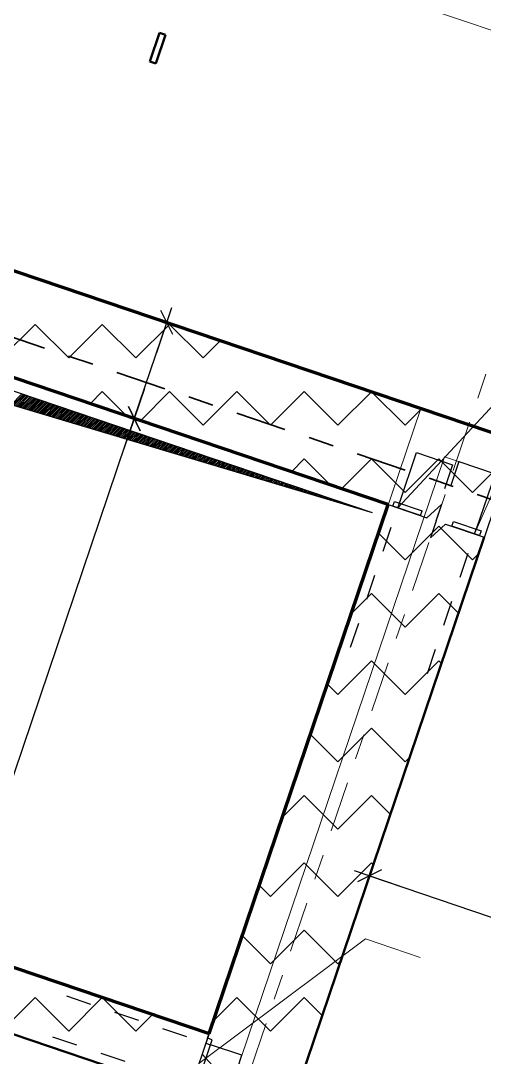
# Model space of a CAD drawing. Header units: metres. Extents: x 2661608 to 2661648.6, y 1209464.3 to 1209501.1.
# Drawn here: x 2661629.462 to 2661631.289, y 1209488.722 to 1209492.805 of the extents above; entities that cross this region are included whole.
import ezdxf

# ---------------------------------------------------------------- set-up
doc = ezdxf.new("R2010")
doc.units = ezdxf.units.M
for name, pattern in [('AUSGEZOGEN', [0]), ('GETRENNT2_S6', [0.3, 0.2, -0.1]), ('PHANTOM2_S8', [0.3, 0.2, -0.05, 0, -0.05]), ('STRICHLINIE_S4', [0.1, 0.05, -0.05])]:
    doc.linetypes.add(name, pattern=pattern)
for name, color, linetype, lineweight in [('TB_639', 7, 'AUSGEZOGEN', 25), ('TB_640', 7, 'AUSGEZOGEN', 25), ('TB_641', 7, 'AUSGEZOGEN', 25), ('TB_642', 7, 'AUSGEZOGEN', 25), ('TB_643', 7, 'AUSGEZOGEN', 25), ('TB_646', 7, 'AUSGEZOGEN', 25), ('TB_649', 7, 'AUSGEZOGEN', 25)]:
    doc.layers.add(name, color=color, linetype=linetype, lineweight=lineweight)

msp = doc.modelspace()

# ---------------------------------------------------------------- linework, layer by layer
at = {"color": 0, "linetype": 'ByBlock', "lineweight": -2}
for p, q in [((2661629.9975, 1209491.4984), (2661630.0576, 1209491.676)), ((2661630.0968, 1209491.5968), (2661629.9784, 1209491.6369)), ((2661630.0611, 1209491.5693), (2661630.0141, 1209491.6644)), ((2661629.9494, 1209491.3563), (2661629.8893, 1209491.1787)), ((2661629.9685, 1209491.2179), (2661629.8501, 1209491.258)), ((2661629.8501, 1209491.258), (2661629.9685, 1209491.2179)), ((2661629.8692, 1209491.1196), (2661629.9293, 1209491.2971)), ((2661629.9328, 1209491.1904), (2661629.8858, 1209491.2855)), ((2661629.8858, 1209491.2855), (2661629.9328, 1209491.1904)), ((2661630.8566, 1209489.4954), (2661630.8166, 1209489.377)), ((2661630.955, 1209489.3961), (2661630.7774, 1209489.4562)), ((2661630.8841, 1209489.4597), (2661630.7891, 1209489.4127))]:
    msp.add_line(p, q, dxfattribs=at)
at = {"layer": 'TB_639', "color": 191, "linetype": 'AUSGEZOGEN', "lineweight": 13, "transparency": 33554687}
msp.add_line((2661618.0879, 1209497.2463), (2661645.381, 1209488.0056), dxfattribs=at)
at = {"layer": 'TB_640', "color": 191, "linetype": 'AUSGEZOGEN', "lineweight": 13, "transparency": 33554687}
for p, q in [((2661631.0379, 1209491.2781), (2661629.6108, 1209487.0632)), ((2661644.9, 1209486.5848), (2661631.0379, 1209491.2781)), ((2661631.1319, 1209491.0879), (2661629.7048, 1209486.873)), ((2661644.8519, 1209486.4427), (2661631.1319, 1209491.0879))]:
    msp.add_line(p, q, dxfattribs=at)
at = {"layer": 'TB_641', "color": 7, "linetype": 'AUSGEZOGEN', "lineweight": 50, "transparency": 33554687}
for p, q in [((2661634.2583, 1209490.1878), (2661617.6069, 1209495.8255)), ((2661628.1155, 1209491.8453), (2661630.9096, 1209490.8993)), ((2661630.9096, 1209490.8993), (2661630.2041, 1209488.8155)), ((2661630.0378, 1209487.077), (2661631.2885, 1209490.771)), ((2661630.2041, 1209488.8155), (2661627.4099, 1209489.7615)), ((2661627.3298, 1209489.5247), (2661630.124, 1209488.5787))]:
    msp.add_line(p, q, dxfattribs=at)
at = {"layer": 'TB_641', "color": 7, "linetype": 'AUSGEZOGEN', "lineweight": 25, "transparency": 33554687}
for p, q in [((2661630.9539, 1209490.9054), (2661631.0213, 1209491.1043)), ((2661631.0213, 1209491.1043), (2661631.1634, 1209491.0562)), ((2661631.1634, 1209491.0562), (2661631.1313, 1209490.9615)), ((2661631.1887, 1209491.0687), (2661631.1567, 1209490.974)), ((2661631.1887, 1209491.0687), (2661631.3308, 1209491.0206)), ((2661631.3308, 1209491.0206), (2661631.257, 1209490.8027)), ((2661630.9096, 1209490.8993), (2661631.0625, 1209490.8475)), ((2661630.9286, 1209490.8928), (2661630.935, 1209490.9118)), ((2661631.0375, 1209490.856), (2661630.9286, 1209490.8928)), ((2661630.935, 1209490.9118), (2661631.0439, 1209490.8749)), ((2661631.1215, 1209490.9014), (2661631.0625, 1209490.8475)), ((2661631.0991, 1209490.8351), (2661631.1215, 1209490.9014)), ((2661631.0375, 1209490.856), (2661631.0439, 1209490.8749)), ((2661631.0991, 1209490.8351), (2661631.0766, 1209490.7688)), ((2661631.0766, 1209490.7688), (2661631.1357, 1209490.8227)), ((2661631.1357, 1209490.8227), (2661631.2885, 1209490.771)), ((2661631.1607, 1209490.8143), (2661631.1671, 1209490.8332)), ((2661631.2696, 1209490.7774), (2661631.1607, 1209490.8143)), ((2661631.1671, 1209490.8332), (2661631.276, 1209490.7963)), ((2661631.276, 1209490.7963), (2661631.2696, 1209490.7774)), ((2661630.2041, 1209488.8155), (2661630.1764, 1209488.7336)), ((2661630.1977, 1209488.7965), (2661630.2041, 1209488.8155)), ((2661630.2022, 1209488.8098), (2661630.2022, 1209488.8098)), ((2661630.2022, 1209488.8098), (2661630.2022, 1209488.8098)), ((2661630.1977, 1209488.7965), (2661630.124, 1209488.5787)), ((2661630.1493, 1209488.5912), (2661630.2167, 1209488.7901)), ((2661630.2167, 1209488.7901), (2661630.1977, 1209488.7965)), ((2661630.3334, 1209488.7295), (2661630.2102, 1209488.7711)), ((2661630.2303, 1209488.6746), (2661630.1764, 1209488.7336)), ((2661630.2789, 1209488.5684), (2661630.3334, 1209488.7295))]:
    msp.add_line(p, q, dxfattribs=at)
at = {"layer": 'TB_641', "color": 7, "linetype": 'STRICHLINIE_S4', "lineweight": 25, "transparency": 33554687}
for p, q in [((2661630.9475, 1209490.8864), (2661630.9539, 1209490.9054)), ((2661630.7615, 1209490.3371), (2661630.9475, 1209490.8864)), ((2661631.0646, 1209490.2344), (2661631.2506, 1209490.7838)), ((2661631.2506, 1209490.7838), (2661631.257, 1209490.8027)), ((2661629.6419, 1209488.9636), (2661630.1913, 1209488.7776)), ((2661629.5874, 1209488.8025), (2661630.1368, 1209488.6165)), ((2661630.1913, 1209488.7776), (2661630.2102, 1209488.7711))]:
    msp.add_line(p, q, dxfattribs=at)
at = {"layer": 'TB_642', "color": 7, "linetype": 'AUSGEZOGEN', "lineweight": 70, "transparency": 33554687}
for p, q in [((2661617.6069, 1209495.8255), (2661644.9, 1209486.5848)), ((2661630.9096, 1209490.8993), (2661628.1155, 1209491.8453)), ((2661630.2041, 1209488.8155), (2661630.9096, 1209490.8993)), ((2661627.4099, 1209489.7615), (2661630.2041, 1209488.8155))]:
    msp.add_line(p, q, dxfattribs=at)
at = {"layer": 'TB_642', "color": 7, "linetype": 'AUSGEZOGEN', "lineweight": 25, "transparency": 33554687}
for p, q in [((2661628.1468, 1209491.7819), (2661630.8463, 1209490.8679)), ((2661628.2094, 1209491.6551), (2661630.8463, 1209490.8679)), ((2661629.424, 1209491.2925), (2661629.4666, 1209491.3351)), ((2661629.4295, 1209491.2909), (2661629.4718, 1209491.3333)), ((2661629.4349, 1209491.2893), (2661629.4771, 1209491.3315)), ((2661629.4404, 1209491.2876), (2661629.4824, 1209491.3297)), ((2661629.4458, 1209491.286), (2661629.4877, 1209491.3279)), ((2661629.4512, 1209491.2844), (2661629.493, 1209491.3261)), ((2661629.4567, 1209491.2828), (2661629.4983, 1209491.3243)), ((2661629.4621, 1209491.2811), (2661629.5035, 1209491.3225)), ((2661629.4676, 1209491.2795), (2661629.5088, 1209491.3208)), ((2661629.473, 1209491.2779), (2661629.5141, 1209491.319)), ((2661629.4785, 1209491.2763), (2661629.5194, 1209491.3172)), ((2661629.4839, 1209491.2746), (2661629.5247, 1209491.3154)), ((2661629.4894, 1209491.273), (2661629.5299, 1209491.3136)), ((2661629.4948, 1209491.2714), (2661629.5352, 1209491.3118)), ((2661629.5003, 1209491.2698), (2661629.5405, 1209491.31)), ((2661629.5057, 1209491.2681), (2661629.5458, 1209491.3082)), ((2661629.5111, 1209491.2665), (2661629.5511, 1209491.3064)), ((2661629.5166, 1209491.2649), (2661629.5564, 1209491.3047)), ((2661629.522, 1209491.2633), (2661629.5616, 1209491.3029)), ((2661629.5275, 1209491.2616), (2661629.5669, 1209491.3011)), ((2661629.5329, 1209491.26), (2661629.5722, 1209491.2993)), ((2661629.5384, 1209491.2584), (2661629.5775, 1209491.2975)), ((2661629.5438, 1209491.2568), (2661629.5828, 1209491.2957)), ((2661629.5493, 1209491.2551), (2661629.5881, 1209491.2939)), ((2661629.5547, 1209491.2535), (2661629.5933, 1209491.2921)), ((2661629.5601, 1209491.2519), (2661629.5986, 1209491.2903)), ((2661629.5656, 1209491.2503), (2661629.6039, 1209491.2886)), ((2661629.571, 1209491.2486), (2661629.6092, 1209491.2868)), ((2661629.5765, 1209491.247), (2661629.6145, 1209491.285)), ((2661629.5819, 1209491.2454), (2661629.6197, 1209491.2832)), ((2661629.5874, 1209491.2437), (2661629.625, 1209491.2814)), ((2661629.5928, 1209491.2421), (2661629.6303, 1209491.2796)), ((2661629.5983, 1209491.2405), (2661629.6356, 1209491.2778)), ((2661629.6037, 1209491.2389), (2661629.6409, 1209491.276)), ((2661629.6092, 1209491.2372), (2661629.6462, 1209491.2743)), ((2661629.6146, 1209491.2356), (2661629.6514, 1209491.2725)), ((2661629.62, 1209491.234), (2661629.6567, 1209491.2707)), ((2661629.6255, 1209491.2324), (2661629.662, 1209491.2689)), ((2661629.6309, 1209491.2307), (2661629.6673, 1209491.2671)), ((2661629.6364, 1209491.2291), (2661629.6726, 1209491.2653)), ((2661629.6418, 1209491.2275), (2661629.6779, 1209491.2635)), ((2661629.6473, 1209491.2259), (2661629.6831, 1209491.2617)), ((2661629.6527, 1209491.2242), (2661629.6884, 1209491.2599)), ((2661629.6582, 1209491.2226), (2661629.6937, 1209491.2582)), ((2661629.6636, 1209491.221), (2661629.699, 1209491.2564)), ((2661629.6691, 1209491.2194), (2661629.7043, 1209491.2546)), ((2661629.6745, 1209491.2177), (2661629.7096, 1209491.2528)), ((2661629.6799, 1209491.2161), (2661629.7148, 1209491.251)), ((2661629.6854, 1209491.2145), (2661629.7201, 1209491.2492)), ((2661629.6908, 1209491.2129), (2661629.7254, 1209491.2474)), ((2661629.6963, 1209491.2112), (2661629.7307, 1209491.2456)), ((2661629.7017, 1209491.2096), (2661629.736, 1209491.2438)), ((2661629.7072, 1209491.208), (2661629.7412, 1209491.2421)), ((2661629.7126, 1209491.2064), (2661629.7465, 1209491.2403)), ((2661629.7181, 1209491.2047), (2661629.7518, 1209491.2385)), ((2661629.7235, 1209491.2031), (2661629.7571, 1209491.2367)), ((2661629.729, 1209491.2015), (2661629.7624, 1209491.2349)), ((2661629.7344, 1209491.1999), (2661629.7677, 1209491.2331)), ((2661629.7398, 1209491.1982), (2661629.7729, 1209491.2313)), ((2661629.7453, 1209491.1966), (2661629.7782, 1209491.2295)), ((2661629.7507, 1209491.195), (2661629.7835, 1209491.2277)), ((2661629.7562, 1209491.1934), (2661629.7888, 1209491.226)), ((2661629.7616, 1209491.1917), (2661629.7941, 1209491.2242)), ((2661629.7671, 1209491.1901), (2661629.7994, 1209491.2224)), ((2661629.7725, 1209491.1885), (2661629.8046, 1209491.2206)), ((2661629.778, 1209491.1869), (2661629.8099, 1209491.2188)), ((2661629.7834, 1209491.1852), (2661629.8152, 1209491.217)), ((2661629.7889, 1209491.1836), (2661629.8205, 1209491.2152)), ((2661629.7943, 1209491.182), (2661629.8258, 1209491.2134)), ((2661629.7997, 1209491.1803), (2661629.8311, 1209491.2117)), ((2661629.8052, 1209491.1787), (2661629.8363, 1209491.2099)), ((2661629.8106, 1209491.1771), (2661629.8416, 1209491.2081)), ((2661629.8161, 1209491.1755), (2661629.8469, 1209491.2063)), ((2661629.8215, 1209491.1738), (2661629.8522, 1209491.2045)), ((2661629.827, 1209491.1722), (2661629.8575, 1209491.2027)), ((2661629.8324, 1209491.1706), (2661629.8627, 1209491.2009)), ((2661629.8379, 1209491.169), (2661629.868, 1209491.1991)), ((2661629.8433, 1209491.1673), (2661629.8733, 1209491.1973)), ((2661629.8488, 1209491.1657), (2661629.8786, 1209491.1956)), ((2661629.8542, 1209491.1641), (2661629.8839, 1209491.1938)), ((2661629.8596, 1209491.1625), (2661629.8892, 1209491.192)), ((2661629.8651, 1209491.1608), (2661629.8944, 1209491.1902)), ((2661629.8705, 1209491.1592), (2661629.8997, 1209491.1884)), ((2661629.876, 1209491.1576), (2661629.905, 1209491.1866)), ((2661629.8814, 1209491.156), (2661629.9103, 1209491.1848)), ((2661629.8869, 1209491.1543), (2661629.9156, 1209491.183)), ((2661629.8923, 1209491.1527), (2661629.9209, 1209491.1812)), ((2661629.8978, 1209491.1511), (2661629.9261, 1209491.1795)), ((2661629.9032, 1209491.1495), (2661629.9314, 1209491.1777)), ((2661629.9087, 1209491.1478), (2661629.9367, 1209491.1759)), ((2661629.9141, 1209491.1462), (2661629.942, 1209491.1741)), ((2661629.9195, 1209491.1446), (2661629.9473, 1209491.1723)), ((2661629.925, 1209491.143), (2661629.9525, 1209491.1705)), ((2661629.9304, 1209491.1413), (2661629.9578, 1209491.1687)), ((2661629.9359, 1209491.1397), (2661629.9631, 1209491.1669)), ((2661629.9413, 1209491.1381), (2661629.9684, 1209491.1652)), ((2661629.9468, 1209491.1365), (2661629.9737, 1209491.1634)), ((2661629.9522, 1209491.1348), (2661629.979, 1209491.1616)), ((2661629.9577, 1209491.1332), (2661629.9842, 1209491.1598)), ((2661629.9631, 1209491.1316), (2661629.9895, 1209491.158)), ((2661629.9686, 1209491.13), (2661629.9948, 1209491.1562)), ((2661629.974, 1209491.1283), (2661630.0001, 1209491.1544)), ((2661629.9794, 1209491.1267), (2661630.0054, 1209491.1526)), ((2661629.9849, 1209491.1251), (2661630.0107, 1209491.1508)), ((2661629.9903, 1209491.1235), (2661630.0159, 1209491.1491)), ((2661629.9958, 1209491.1218), (2661630.0212, 1209491.1473)), ((2661630.0012, 1209491.1202), (2661630.0265, 1209491.1455)), ((2661630.0067, 1209491.1186), (2661630.0318, 1209491.1437)), ((2661630.0121, 1209491.1169), (2661630.0371, 1209491.1419)), ((2661630.0176, 1209491.1153), (2661630.0424, 1209491.1401)), ((2661630.023, 1209491.1137), (2661630.0476, 1209491.1383)), ((2661630.0285, 1209491.1121), (2661630.0529, 1209491.1365)), ((2661630.0339, 1209491.1104), (2661630.0582, 1209491.1347)), ((2661630.0393, 1209491.1088), (2661630.0635, 1209491.133)), ((2661630.0448, 1209491.1072), (2661630.0688, 1209491.1312)), ((2661630.0502, 1209491.1056), (2661630.074, 1209491.1294)), ((2661630.0557, 1209491.1039), (2661630.0793, 1209491.1276)), ((2661630.0611, 1209491.1023), (2661630.0846, 1209491.1258)), ((2661630.0666, 1209491.1007), (2661630.0899, 1209491.124)), ((2661630.072, 1209491.0991), (2661630.0952, 1209491.1222)), ((2661630.0775, 1209491.0974), (2661630.1005, 1209491.1204)), ((2661630.0829, 1209491.0958), (2661630.1057, 1209491.1186)), ((2661630.0884, 1209491.0942), (2661630.111, 1209491.1169)), ((2661630.0938, 1209491.0926), (2661630.1163, 1209491.1151)), ((2661630.0992, 1209491.0909), (2661630.1216, 1209491.1133)), ((2661630.1047, 1209491.0893), (2661630.1269, 1209491.1115)), ((2661630.1101, 1209491.0877), (2661630.1322, 1209491.1097)), ((2661630.1156, 1209491.0861), (2661630.1374, 1209491.1079)), ((2661630.121, 1209491.0844), (2661630.1427, 1209491.1061)), ((2661630.1265, 1209491.0828), (2661630.148, 1209491.1043)), ((2661630.1319, 1209491.0812), (2661630.1533, 1209491.1026)), ((2661630.1374, 1209491.0796), (2661630.1586, 1209491.1008)), ((2661630.1428, 1209491.0779), (2661630.1639, 1209491.099)), ((2661630.1483, 1209491.0763), (2661630.1691, 1209491.0972)), ((2661630.1537, 1209491.0747), (2661630.1744, 1209491.0954)), ((2661630.1591, 1209491.0731), (2661630.1797, 1209491.0936)), ((2661630.1646, 1209491.0714), (2661630.185, 1209491.0918)), ((2661630.17, 1209491.0698), (2661630.1903, 1209491.09)), ((2661630.1755, 1209491.0682), (2661630.1955, 1209491.0882)), ((2661630.1809, 1209491.0666), (2661630.2008, 1209491.0865)), ((2661630.1864, 1209491.0649), (2661630.2061, 1209491.0847)), ((2661630.1918, 1209491.0633), (2661630.2114, 1209491.0829)), ((2661630.1973, 1209491.0617), (2661630.2167, 1209491.0811)), ((2661630.2027, 1209491.0601), (2661630.222, 1209491.0793)), ((2661630.2082, 1209491.0584), (2661630.2272, 1209491.0775)), ((2661630.2136, 1209491.0568), (2661630.2325, 1209491.0757)), ((2661630.219, 1209491.0552), (2661630.2378, 1209491.0739)), ((2661630.2245, 1209491.0535), (2661630.2431, 1209491.0721)), ((2661630.2299, 1209491.0519), (2661630.2484, 1209491.0704)), ((2661630.2354, 1209491.0503), (2661630.2537, 1209491.0686)), ((2661630.2408, 1209491.0487), (2661630.2589, 1209491.0668)), ((2661630.2463, 1209491.047), (2661630.2642, 1209491.065)), ((2661630.2517, 1209491.0454), (2661630.2695, 1209491.0632)), ((2661630.2572, 1209491.0438), (2661630.2748, 1209491.0614)), ((2661630.2626, 1209491.0422), (2661630.2801, 1209491.0596)), ((2661630.2681, 1209491.0405), (2661630.2853, 1209491.0578)), ((2661630.2735, 1209491.0389), (2661630.2906, 1209491.056)), ((2661630.2789, 1209491.0373), (2661630.2959, 1209491.0543)), ((2661630.2844, 1209491.0357), (2661630.3012, 1209491.0525)), ((2661630.2898, 1209491.034), (2661630.3065, 1209491.0507)), ((2661630.2953, 1209491.0324), (2661630.3118, 1209491.0489)), ((2661630.3007, 1209491.0308), (2661630.317, 1209491.0471)), ((2661630.3062, 1209491.0292), (2661630.3223, 1209491.0453)), ((2661630.3116, 1209491.0275), (2661630.3276, 1209491.0435)), ((2661630.3171, 1209491.0259), (2661630.3329, 1209491.0417)), ((2661630.3225, 1209491.0243), (2661630.3382, 1209491.04)), ((2661630.328, 1209491.0227), (2661630.3435, 1209491.0382)), ((2661630.3334, 1209491.021), (2661630.3487, 1209491.0364)), ((2661630.3388, 1209491.0194), (2661630.354, 1209491.0346)), ((2661630.3443, 1209491.0178), (2661630.3593, 1209491.0328)), ((2661630.3497, 1209491.0162), (2661630.3646, 1209491.031)), ((2661630.3552, 1209491.0145), (2661630.3699, 1209491.0292)), ((2661630.3606, 1209491.0129), (2661630.3752, 1209491.0274)), ((2661630.3661, 1209491.0113), (2661630.3804, 1209491.0256)), ((2661630.3715, 1209491.0097), (2661630.3857, 1209491.0239)), ((2661630.377, 1209491.008), (2661630.391, 1209491.0221)), ((2661630.3824, 1209491.0064), (2661630.3963, 1209491.0203)), ((2661630.3879, 1209491.0048), (2661630.4016, 1209491.0185)), ((2661630.3933, 1209491.0032), (2661630.4068, 1209491.0167)), ((2661630.3987, 1209491.0015), (2661630.4121, 1209491.0149)), ((2661630.4042, 1209490.9999), (2661630.4174, 1209491.0131)), ((2661630.4096, 1209490.9983), (2661630.4227, 1209491.0113)), ((2661630.4151, 1209490.9967), (2661630.428, 1209491.0095)), ((2661630.4205, 1209490.995), (2661630.4333, 1209491.0078)), ((2661630.426, 1209490.9934), (2661630.4385, 1209491.006)), ((2661630.4314, 1209490.9918), (2661630.4438, 1209491.0042)), ((2661630.4369, 1209490.9901), (2661630.4491, 1209491.0024)), ((2661630.4423, 1209490.9885), (2661630.4544, 1209491.0006)), ((2661630.4478, 1209490.9869), (2661630.4597, 1209490.9988)), ((2661630.4532, 1209490.9853), (2661630.465, 1209490.997)), ((2661630.4586, 1209490.9836), (2661630.4702, 1209490.9952)), ((2661630.4641, 1209490.982), (2661630.4755, 1209490.9935)), ((2661630.4695, 1209490.9804), (2661630.4808, 1209490.9917)), ((2661630.475, 1209490.9788), (2661630.4861, 1209490.9899)), ((2661630.4804, 1209490.9771), (2661630.4914, 1209490.9881)), ((2661630.4859, 1209490.9755), (2661630.4967, 1209490.9863)), ((2661630.4913, 1209490.9739), (2661630.5019, 1209490.9845)), ((2661630.4968, 1209490.9723), (2661630.5072, 1209490.9827)), ((2661630.5022, 1209490.9706), (2661630.5125, 1209490.9809)), ((2661630.5077, 1209490.969), (2661630.5178, 1209490.9791)), ((2661630.5131, 1209490.9674), (2661630.5231, 1209490.9774)), ((2661630.5185, 1209490.9658), (2661630.5283, 1209490.9756)), ((2661630.524, 1209490.9641), (2661630.5336, 1209490.9738)), ((2661630.5294, 1209490.9625), (2661630.5389, 1209490.972)), ((2661630.5349, 1209490.9609), (2661630.5442, 1209490.9702)), ((2661630.5403, 1209490.9593), (2661630.5495, 1209490.9684)), ((2661630.5458, 1209490.9576), (2661630.5548, 1209490.9666)), ((2661630.5512, 1209490.956), (2661630.56, 1209490.9648)), ((2661630.5567, 1209490.9544), (2661630.5653, 1209490.963)), ((2661630.5621, 1209490.9528), (2661630.5706, 1209490.9613)), ((2661630.5676, 1209490.9511), (2661630.5759, 1209490.9595)), ((2661630.573, 1209490.9495), (2661630.5812, 1209490.9577)), ((2661630.5784, 1209490.9479), (2661630.5865, 1209490.9559)), ((2661630.5839, 1209490.9463), (2661630.5917, 1209490.9541)), ((2661630.5893, 1209490.9446), (2661630.597, 1209490.9523)), ((2661630.5948, 1209490.943), (2661630.6023, 1209490.9505)), ((2661630.6002, 1209490.9414), (2661630.6076, 1209490.9487)), ((2661630.6057, 1209490.9398), (2661630.6129, 1209490.9469)), ((2661630.6111, 1209490.9381), (2661630.6181, 1209490.9452)), ((2661630.6166, 1209490.9365), (2661630.6234, 1209490.9434)), ((2661630.622, 1209490.9349), (2661630.6287, 1209490.9416)), ((2661630.6275, 1209490.9333), (2661630.634, 1209490.9398)), ((2661630.6329, 1209490.9316), (2661630.6393, 1209490.938)), ((2661630.6383, 1209490.93), (2661630.6446, 1209490.9362)), ((2661630.6438, 1209490.9284), (2661630.6498, 1209490.9344)), ((2661630.6492, 1209490.9267), (2661630.6551, 1209490.9326)), ((2661630.6547, 1209490.9251), (2661630.6604, 1209490.9309)), ((2661630.6601, 1209490.9235), (2661630.6657, 1209490.9291)), ((2661630.6656, 1209490.9219), (2661630.671, 1209490.9273)), ((2661630.671, 1209490.9202), (2661630.6763, 1209490.9255)), ((2661630.6765, 1209490.9186), (2661630.6815, 1209490.9237)), ((2661630.6819, 1209490.917), (2661630.6868, 1209490.9219)), ((2661630.6874, 1209490.9154), (2661630.6921, 1209490.9201)), ((2661630.6928, 1209490.9137), (2661630.6974, 1209490.9183)), ((2661630.6982, 1209490.9121), (2661630.7027, 1209490.9165)), ((2661630.7037, 1209490.9105), (2661630.708, 1209490.9148)), ((2661630.7091, 1209490.9089), (2661630.7132, 1209490.913)), ((2661630.7146, 1209490.9072), (2661630.7185, 1209490.9112)), ((2661630.72, 1209490.9056), (2661630.7238, 1209490.9094)), ((2661630.7255, 1209490.904), (2661630.7291, 1209490.9076)), ((2661630.7309, 1209490.9024), (2661630.7344, 1209490.9058)), ((2661630.7364, 1209490.9007), (2661630.7396, 1209490.904)), ((2661630.7418, 1209490.8991), (2661630.7449, 1209490.9022)), ((2661630.7473, 1209490.8975), (2661630.7502, 1209490.9004)), ((2661630.7527, 1209490.8959), (2661630.7555, 1209490.8987)), ((2661630.7581, 1209490.8942), (2661630.7608, 1209490.8969)), ((2661630.7636, 1209490.8926), (2661630.7661, 1209490.8951)), ((2661630.769, 1209490.891), (2661630.7713, 1209490.8933)), ((2661630.7745, 1209490.8894), (2661630.7766, 1209490.8915)), ((2661630.7799, 1209490.8877), (2661630.7819, 1209490.8897)), ((2661630.7854, 1209490.8861), (2661630.7872, 1209490.8879)), ((2661630.7908, 1209490.8845), (2661630.7925, 1209490.8861)), ((2661630.7963, 1209490.8829), (2661630.7978, 1209490.8844)), ((2661630.8017, 1209490.8812), (2661630.803, 1209490.8826)), ((2661630.8072, 1209490.8796), (2661630.8083, 1209490.8808)), ((2661630.8126, 1209490.878), (2661630.8136, 1209490.879)), ((2661630.818, 1209490.8764), (2661630.8189, 1209490.8772)), ((2661630.8235, 1209490.8747), (2661630.8242, 1209490.8754)), ((2661630.8289, 1209490.8731), (2661630.8295, 1209490.8736)), ((2661630.8344, 1209490.8715), (2661630.8347, 1209490.8718)), ((2661630.8398, 1209490.8699), (2661630.84, 1209490.87)), ((2661630.8453, 1209490.8682), (2661630.8453, 1209490.8683))]:
    msp.add_line(p, q, dxfattribs=at)
at = {"layer": 'TB_643', "color": 7, "linetype": 'PHANTOM2_S8', "lineweight": 35, "transparency": 33554687}
msp.add_line((2661615.1587, 1209496.3905), (2661647.1877, 1209485.5463), dxfattribs=at)
at = {"layer": 'TB_643', "color": 7, "linetype": 'PHANTOM2_S8', "lineweight": 18, "transparency": 33554687}
msp.add_line((2661623.9509, 1209469.7224), (2661632.8308, 1209495.9499), dxfattribs=at)
at = {"layer": 'TB_646', "color": 7, "linetype": 'GETRENNT2_S6', "lineweight": 25, "transparency": 33554687}
for p, q in [((2661631.4168, 1209491.1499), (2661628.0069, 1209492.3043)), ((2661628.1155, 1209491.8453), (2661630.9096, 1209490.8993)), ((2661631.4168, 1209491.1499), (2661629.9095, 1209486.6981)), ((2661630.2041, 1209488.8155), (2661630.9096, 1209490.8993)), ((2661627.4099, 1209489.7615), (2661630.2041, 1209488.8155)), ((2661630.124, 1209488.5787), (2661627.3298, 1209489.5247))]:
    msp.add_line(p, q, dxfattribs=at)
at = {"layer": 'TB_646', "color": 7, "linetype": 'AUSGEZOGEN', "lineweight": 18, "transparency": 33554687}
for p, q in [((2661629.6507, 1209491.7419), (2661629.6418, 1209491.7508)), ((2661629.6507, 1209491.7419), (2661629.6551, 1209491.7463)), ((2661629.3855, 1209491.4768), (2661629.5181, 1209491.6093)), ((2661629.6507, 1209491.4768), (2661629.5181, 1209491.6093)), ((2661629.6507, 1209491.4768), (2661629.7833, 1209491.6093)), ((2661629.9158, 1209491.4768), (2661629.7833, 1209491.6093)), ((2661629.9158, 1209491.4768), (2661630.0484, 1209491.6093)), ((2661630.181, 1209491.4768), (2661630.0484, 1209491.6093)), ((2661630.181, 1209491.4768), (2661630.2494, 1209491.5451)), ((2661630.4462, 1209491.4768), (2661630.4436, 1209491.4794)), ((2661630.4462, 1209491.4768), (2661630.4475, 1209491.478)), ((2661629.7358, 1209491.2967), (2661629.7833, 1209491.3442)), ((2661629.8793, 1209491.2481), (2661629.7833, 1209491.3442)), ((2661629.9339, 1209491.2296), (2661630.0484, 1209491.3442)), ((2661630.181, 1209491.2116), (2661630.0484, 1209491.3442)), ((2661630.181, 1209491.2116), (2661630.3136, 1209491.3442)), ((2661630.4462, 1209491.2116), (2661630.3136, 1209491.3442)), ((2661630.4462, 1209491.2116), (2661630.5788, 1209491.3442)), ((2661630.7113, 1209491.2116), (2661630.5788, 1209491.3442)), ((2661630.7113, 1209491.2116), (2661630.8437, 1209491.3439)), ((2661630.9765, 1209491.2116), (2661630.8445, 1209491.3436)), ((2661630.9765, 1209491.2116), (2661631.0417, 1209491.2768)), ((2661630.5282, 1209491.0284), (2661630.5788, 1209491.079)), ((2661630.6811, 1209490.9766), (2661630.5788, 1209491.079)), ((2661630.7263, 1209490.9613), (2661630.8439, 1209491.079)), ((2661630.9765, 1209490.9464), (2661630.8439, 1209491.079)), ((2661630.9765, 1209490.9464), (2661631.1091, 1209491.079)), ((2661631.2417, 1209490.9464), (2661631.1091, 1209491.079)), ((2661631.2417, 1209490.9464), (2661631.3742, 1209491.079)), ((2661630.9765, 1209490.6813), (2661631.1091, 1209490.8138)), ((2661631.2417, 1209490.6813), (2661631.1091, 1209490.8138)), ((2661630.9765, 1209490.6813), (2661630.8714, 1209490.7863)), ((2661631.2417, 1209490.6813), (2661631.2666, 1209490.7062)), ((2661630.7638, 1209490.4686), (2661630.8227, 1209490.5275)), ((2661630.8227, 1209490.5275), (2661630.8439, 1209490.5487)), ((2661630.8868, 1209490.5058), (2661630.8439, 1209490.5487)), ((2661631.0208, 1209490.4604), (2661631.1091, 1209490.5487)), ((2661631.1869, 1209490.4709), (2661631.1091, 1209490.5487)), ((2661630.9765, 1209490.4161), (2661630.8868, 1209490.5058)), ((2661630.9765, 1209490.4161), (2661631.0208, 1209490.4604)), ((2661630.7113, 1209490.1509), (2661630.8439, 1209490.2835)), ((2661630.9765, 1209490.1509), (2661630.8439, 1209490.2835)), ((2661630.9765, 1209490.1509), (2661631.1091, 1209490.2835)), ((2661631.1198, 1209490.2728), (2661631.1091, 1209490.2835)), ((2661630.7113, 1209490.1509), (2661630.6702, 1209490.1921)), ((2661630.7113, 1209489.8858), (2661630.6031, 1209489.994)), ((2661630.7113, 1209489.8858), (2661630.8439, 1209490.0183)), ((2661630.9765, 1209489.8858), (2661630.8439, 1209490.0183)), ((2661630.9765, 1209489.8858), (2661630.9951, 1209489.9044)), ((2661630.4924, 1209489.6668), (2661630.5788, 1209489.7532)), ((2661630.7113, 1209489.6206), (2661630.5788, 1209489.7532)), ((2661630.7113, 1209489.6206), (2661630.8439, 1209489.7532)), ((2661630.9186, 1209489.6785), (2661630.8439, 1209489.7532)), ((2661630.4462, 1209489.3554), (2661630.5788, 1209489.488)), ((2661630.7113, 1209489.3554), (2661630.5788, 1209489.488)), ((2661630.7113, 1209489.3554), (2661630.8439, 1209489.488)), ((2661630.8516, 1209489.4804), (2661630.8439, 1209489.488)), ((2661630.4462, 1209489.3554), (2661630.4019, 1209489.3997)), ((2661630.4462, 1209489.0903), (2661630.5788, 1209489.2229)), ((2661630.7113, 1209489.0903), (2661630.5788, 1209489.2229)), ((2661630.4462, 1209489.0903), (2661630.3349, 1209489.2016)), ((2661630.7113, 1209489.0903), (2661630.7236, 1209489.1026)), ((2661629.3882, 1209488.8278), (2661629.5181, 1209488.9577)), ((2661629.6507, 1209488.8251), (2661629.5181, 1209488.9577)), ((2661629.6507, 1209488.8251), (2661629.7833, 1209488.9577)), ((2661629.9158, 1209488.8251), (2661629.7833, 1209488.9577)), ((2661630.2209, 1209488.865), (2661630.3136, 1209488.9577)), ((2661630.4462, 1209488.8251), (2661630.3136, 1209488.9577)), ((2661630.4462, 1209488.8251), (2661630.5788, 1209488.9577)), ((2661630.6503, 1209488.8861), (2661630.5788, 1209488.9577)), ((2661629.9158, 1209488.8251), (2661629.9815, 1209488.8908))]:
    msp.add_line(p, q, dxfattribs=at)
at = {"layer": 'TB_649', "color": 7, "linetype": 'AUSGEZOGEN', "lineweight": 50, "transparency": 33554687}
for p, q in [((2661630.0092, 1209492.7581), (2661629.9708, 1209492.6444)), ((2661630.032, 1209492.7504), (2661629.9935, 1209492.6367)), ((2661630.032, 1209492.7504), (2661630.0092, 1209492.7581)), ((2661629.9708, 1209492.6444), (2661629.9935, 1209492.6367))]:
    msp.add_line(p, q, dxfattribs=at)
at = {"layer": 'TB_649', "color": 7, "linetype": 'AUSGEZOGEN', "lineweight": 25, "transparency": 33554687}
for p, q in [((2661629.9093, 1209491.2379), (2661630.0376, 1209491.6168)), ((2661630.0376, 1209491.6168), (2661630.0376, 1209491.6168)), ((2661629.2038, 1209489.1541), (2661629.9093, 1209491.2379)), ((2661629.9093, 1209491.2379), (2661629.9093, 1209491.2379)), ((2661629.9093, 1209491.2379), (2661629.9093, 1209491.2379))]:
    msp.add_line(p, q, dxfattribs=at)
at = {"layer": 'TB_649', "color": 7, "linetype": 'AUSGEZOGEN', "lineweight": 18, "transparency": 33554687}
for p, q in [((2661631.6065, 1209491.5968), (2661630.9475, 1209490.8864)), ((2661631.6065, 1209491.5968), (2661631.2506, 1209490.7838)), ((2661630.8205, 1209489.1878), (2661630.164, 1209488.6971)), ((2661631.0357, 1209489.115), (2661630.8205, 1209489.1878))]:
    msp.add_line(p, q, dxfattribs=at)
at = {"layer": 'TB_649', "color": 5, "linetype": 'AUSGEZOGEN', "lineweight": 25, "transparency": 33554687}
for q in [(2661630.8366, 1209489.4362), (2661636.5355, 1209487.5067)]:
    msp.add_line((2661630.8366, 1209489.4362), q, dxfattribs=at)

doc.saveas('drawing.dxf')
